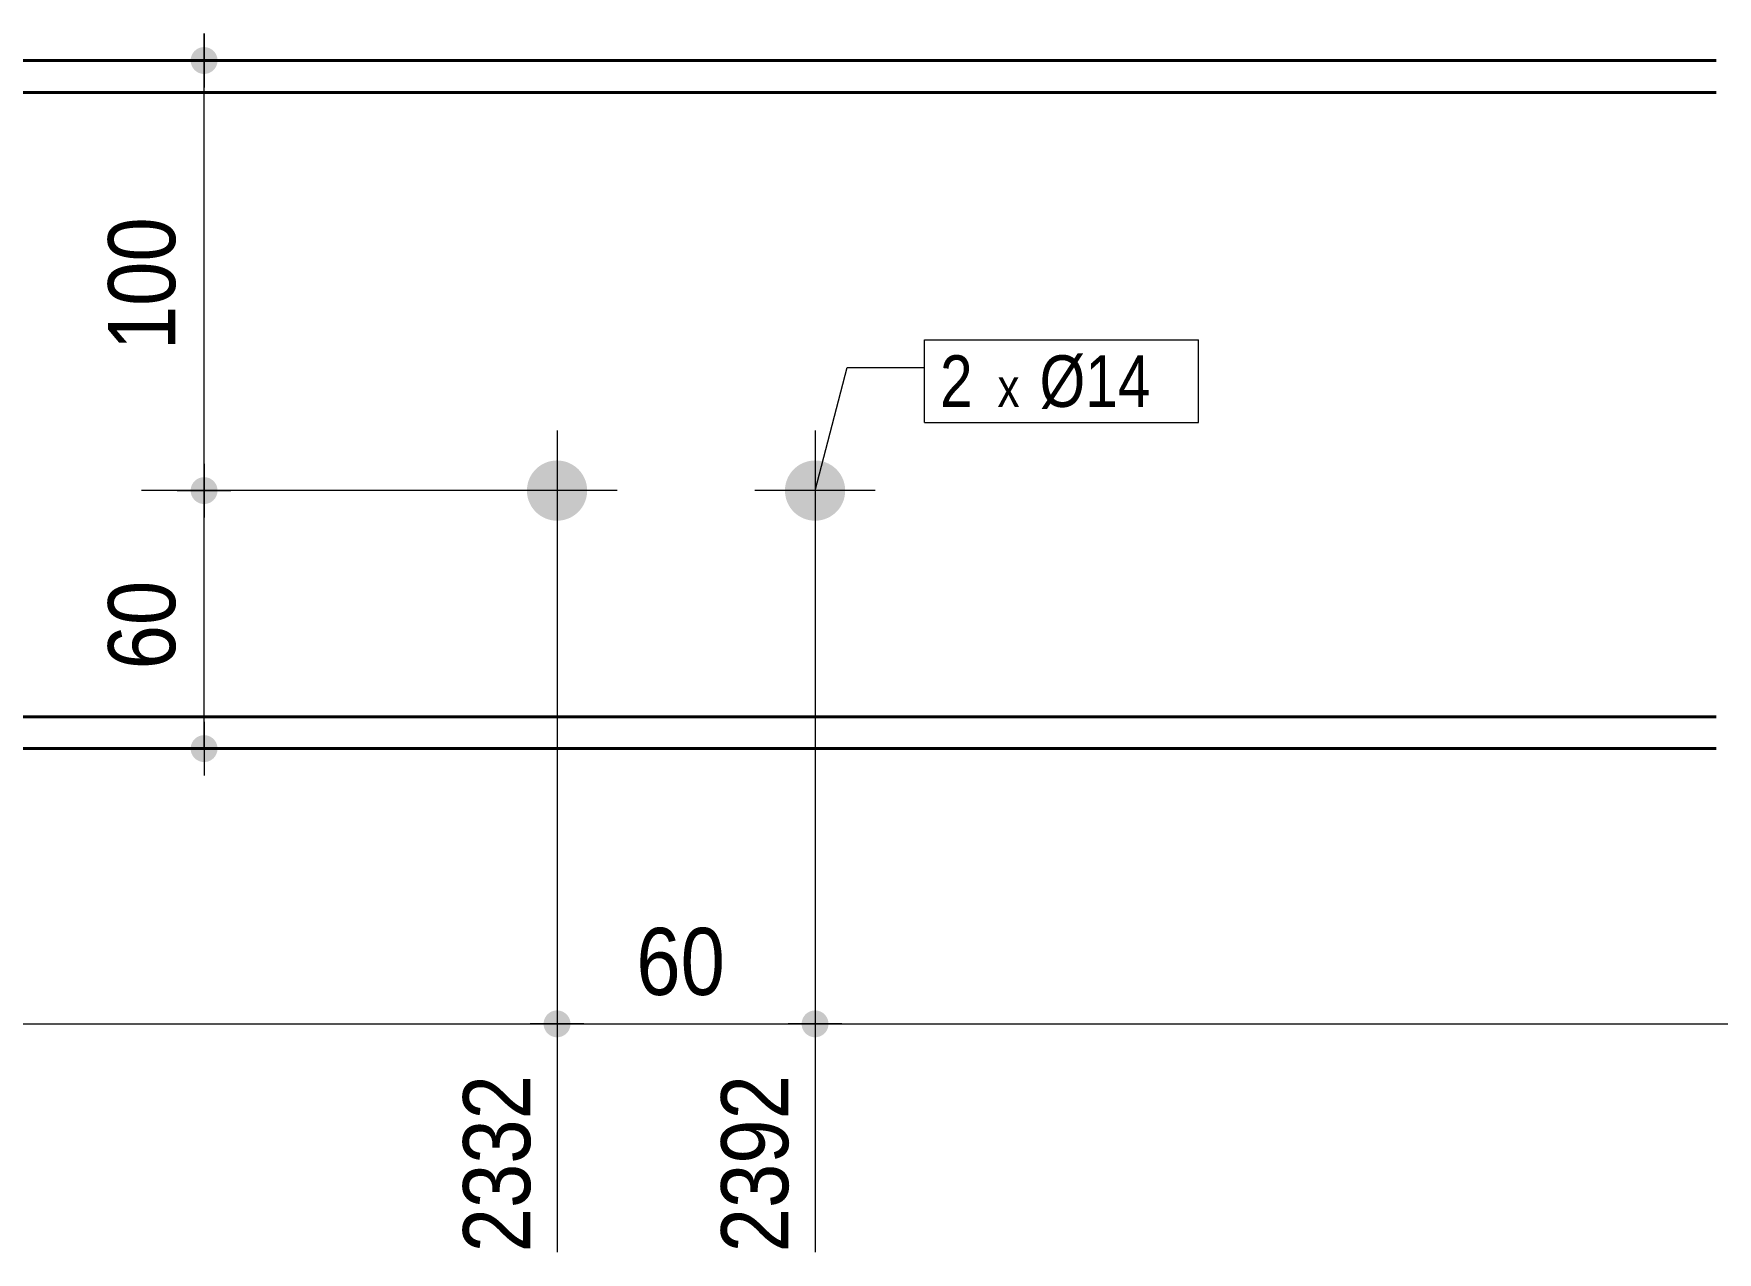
# Model space of a CAD drawing. Header units: millimetres. Extents: x 2 to 287, y 5 to 195.
# Drawn here: x 125.5 to 190.7, y 84.5 to 131.7 of the extents above; entities that cross this region are included whole.
import ezdxf

# ---------------------------------------------------------------- set-up
doc = ezdxf.new("R2010")
doc.units = ezdxf.units.MM
for name, color, linetype, lineweight in [('Boulon', 7, 'Continuous', 0), ('Cotation', 7, 'Continuous', 0), ('Désignation boulon', 3, 'Continuous', 0), ('Piece', 2, 'Continuous', 0)]:
    doc.layers.add(name, color=color, linetype=linetype, lineweight=lineweight)
doc.styles.add('ARIAL', font='ARIAL.TTF')
doc.styles.add('COMIC_SANS_MS', font='COMIC.TTF')

# ---------------------------------------------------------------- blocks, each defined once
blk = doc.blocks.new('*A1')
at = {"layer": 'Boulon'}
for points in [[(145.772, 115.188), (145.8, 115.187), (145.829, 115.185), (145.857, 115.182), (145.886, 115.179), (145.914, 115.175), (145.943, 115.171), (145.971, 115.166), (145.999, 115.16), (146.027, 115.153), (146.054, 115.146), (146.082, 115.138), (146.109, 115.129), (146.136, 115.12), (146.163, 115.11), (146.19, 115.099), (146.216, 115.088), (146.242, 115.076), (146.268, 115.063), (146.293, 115.05), (146.318, 115.036), (146.343, 115.022), (146.367, 115.007), (146.391, 114.991), (146.415, 114.975), (146.438, 114.958), (146.461, 114.941), (146.483, 114.923), (146.505, 114.905), (146.527, 114.886), (146.548, 114.866), (146.568, 114.846), (146.588, 114.826), (146.608, 114.805), (146.626, 114.783), (146.645, 114.761), (146.663, 114.739), (146.68, 114.716), (146.697, 114.693), (146.713, 114.67), (146.729, 114.646), (146.744, 114.621), (146.758, 114.596), (146.772, 114.571), (146.785, 114.546), (146.798, 114.52), (146.81, 114.494), (146.821, 114.468), (146.832, 114.441), (146.842, 114.414), (146.851, 114.387), (146.86, 114.36), (146.867, 114.333), (146.875, 114.305), (146.881, 114.277), (146.887, 114.249), (146.893, 114.221), (146.897, 114.193), (146.901, 114.164), (146.904, 114.136), (146.907, 114.107), (146.908, 114.079), (146.909, 114.05), (146.91, 114.021), (146.909, 113.993), (146.908, 113.964), (146.907, 113.936), (146.904, 113.907), (146.901, 113.879), (146.897, 113.85), (146.893, 113.822), (146.887, 113.794), (146.881, 113.766), (146.875, 113.738), (146.867, 113.71), (146.86, 113.683), (146.851, 113.655), (146.842, 113.628), (146.832, 113.601), (146.821, 113.575), (146.81, 113.549), (146.798, 113.523), (146.785, 113.497), (146.772, 113.471), (146.758, 113.446), (146.744, 113.422), (146.729, 113.397), (146.713, 113.373), (146.697, 113.35), (146.68, 113.326), (146.663, 113.304), (146.645, 113.281), (146.626, 113.259), (146.608, 113.238), (146.588, 113.217), (146.568, 113.196), (146.548, 113.176), (146.527, 113.157), (146.505, 113.138), (146.483, 113.12), (146.461, 113.102), (146.438, 113.084), (146.415, 113.068), (146.391, 113.051), (146.367, 113.036), (146.343, 113.021), (146.318, 113.006), (146.293, 112.992), (146.268, 112.979), (146.242, 112.967), (146.216, 112.955), (146.19, 112.944), (146.163, 112.933), (146.136, 112.923), (146.109, 112.914), (146.082, 112.905), (146.054, 112.897), (146.027, 112.89), (145.999, 112.883), (145.971, 112.877), (145.943, 112.872), (145.914, 112.867), (145.886, 112.863), (145.857, 112.86), (145.829, 112.858), (145.8, 112.856), (145.772, 112.855), (145.743, 112.855), (145.714, 112.855), (145.686, 112.856), (145.657, 112.858), (145.629, 112.86), (145.6, 112.863), (145.572, 112.867), (145.544, 112.872), (145.515, 112.877), (145.487, 112.883), (145.46, 112.89), (145.432, 112.897), (145.404, 112.905), (145.377, 112.914), (145.35, 112.923), (145.323, 112.933), (145.297, 112.944), (145.27, 112.955), (145.244, 112.967), (145.219, 112.979), (145.193, 112.992), (145.168, 113.006), (145.143, 113.021), (145.119, 113.036), (145.095, 113.051), (145.071, 113.068), (145.048, 113.084), (145.025, 113.102), (145.003, 113.12), (144.981, 113.138), (144.96, 113.157), (144.939, 113.176), (144.918, 113.196), (144.898, 113.217), (144.879, 113.238), (144.86, 113.259), (144.841, 113.281), (144.823, 113.304), (144.806, 113.326), (144.789, 113.35), (144.773, 113.373), (144.757, 113.397), (144.742, 113.422), (144.728, 113.446), (144.714, 113.471), (144.701, 113.497), (144.688, 113.523), (144.677, 113.549), (144.665, 113.575), (144.655, 113.601), (144.645, 113.628), (144.635, 113.655), (144.627, 113.683), (144.619, 113.71), (144.611, 113.738), (144.605, 113.766), (144.599, 113.794), (144.594, 113.822), (144.589, 113.85), (144.585, 113.879), (144.582, 113.907), (144.58, 113.936), (144.578, 113.964), (144.577, 113.993), (144.576, 114.021), (144.577, 114.05), (144.578, 114.079), (144.58, 114.107), (144.582, 114.136), (144.585, 114.164), (144.589, 114.193), (144.594, 114.221), (144.599, 114.249), (144.605, 114.277), (144.611, 114.305), (144.619, 114.333), (144.627, 114.36), (144.635, 114.387), (144.645, 114.414), (144.655, 114.441), (144.665, 114.468), (144.677, 114.494), (144.688, 114.52), (144.701, 114.546), (144.714, 114.571), (144.728, 114.596), (144.742, 114.621), (144.757, 114.646), (144.773, 114.67), (144.789, 114.693), (144.806, 114.716), (144.823, 114.739), (144.841, 114.761), (144.86, 114.783), (144.879, 114.805), (144.898, 114.826), (144.918, 114.846), (144.939, 114.866), (144.96, 114.886), (144.981, 114.905), (145.003, 114.923), (145.025, 114.941), (145.048, 114.958), (145.071, 114.975), (145.095, 114.991), (145.119, 115.007), (145.143, 115.022), (145.168, 115.036), (145.193, 115.05), (145.219, 115.063), (145.244, 115.076), (145.27, 115.088), (145.297, 115.099), (145.323, 115.11), (145.35, 115.12), (145.377, 115.129), (145.404, 115.138), (145.432, 115.146), (145.46, 115.153), (145.487, 115.16), (145.515, 115.166), (145.544, 115.171), (145.572, 115.175), (145.6, 115.179), (145.629, 115.182), (145.657, 115.185), (145.686, 115.187), (145.714, 115.188), (145.743, 115.188)], [(155.772, 115.188), (155.8, 115.187), (155.829, 115.185), (155.857, 115.182), (155.886, 115.179), (155.914, 115.175), (155.943, 115.171), (155.971, 115.166), (155.999, 115.16), (156.027, 115.153), (156.054, 115.146), (156.082, 115.138), (156.109, 115.129), (156.136, 115.12), (156.163, 115.11), (156.19, 115.099), (156.216, 115.088), (156.242, 115.076), (156.268, 115.063), (156.293, 115.05), (156.318, 115.036), (156.343, 115.022), (156.367, 115.007), (156.391, 114.991), (156.415, 114.975), (156.438, 114.958), (156.461, 114.941), (156.483, 114.923), (156.505, 114.905), (156.527, 114.886), (156.548, 114.866), (156.568, 114.846), (156.588, 114.826), (156.608, 114.805), (156.626, 114.783), (156.645, 114.761), (156.663, 114.739), (156.68, 114.716), (156.697, 114.693), (156.713, 114.67), (156.729, 114.646), (156.744, 114.621), (156.758, 114.596), (156.772, 114.571), (156.785, 114.546), (156.798, 114.52), (156.81, 114.494), (156.821, 114.468), (156.832, 114.441), (156.842, 114.414), (156.851, 114.387), (156.86, 114.36), (156.867, 114.333), (156.875, 114.305), (156.881, 114.277), (156.887, 114.249), (156.893, 114.221), (156.897, 114.193), (156.901, 114.164), (156.904, 114.136), (156.907, 114.107), (156.908, 114.079), (156.909, 114.05), (156.91, 114.021), (156.909, 113.993), (156.908, 113.964), (156.907, 113.936), (156.904, 113.907), (156.901, 113.879), (156.897, 113.85), (156.893, 113.822), (156.887, 113.794), (156.881, 113.766), (156.875, 113.738), (156.867, 113.71), (156.86, 113.683), (156.851, 113.655), (156.842, 113.628), (156.832, 113.601), (156.821, 113.575), (156.81, 113.549), (156.798, 113.523), (156.785, 113.497), (156.772, 113.471), (156.758, 113.446), (156.744, 113.422), (156.729, 113.397), (156.713, 113.373), (156.697, 113.35), (156.68, 113.326), (156.663, 113.304), (156.645, 113.281), (156.626, 113.259), (156.608, 113.238), (156.588, 113.217), (156.568, 113.196), (156.548, 113.176), (156.527, 113.157), (156.505, 113.138), (156.483, 113.12), (156.461, 113.102), (156.438, 113.084), (156.415, 113.068), (156.391, 113.051), (156.367, 113.036), (156.343, 113.021), (156.318, 113.006), (156.293, 112.992), (156.268, 112.979), (156.242, 112.967), (156.216, 112.955), (156.19, 112.944), (156.163, 112.933), (156.136, 112.923), (156.109, 112.914), (156.082, 112.905), (156.054, 112.897), (156.027, 112.89), (155.999, 112.883), (155.971, 112.877), (155.943, 112.872), (155.914, 112.867), (155.886, 112.863), (155.857, 112.86), (155.829, 112.858), (155.8, 112.856), (155.772, 112.855), (155.743, 112.855), (155.714, 112.855), (155.686, 112.856), (155.657, 112.858), (155.629, 112.86), (155.6, 112.863), (155.572, 112.867), (155.544, 112.872), (155.515, 112.877), (155.487, 112.883), (155.46, 112.89), (155.432, 112.897), (155.404, 112.905), (155.377, 112.914), (155.35, 112.923), (155.323, 112.933), (155.297, 112.944), (155.27, 112.955), (155.244, 112.967), (155.219, 112.979), (155.193, 112.992), (155.168, 113.006), (155.143, 113.021), (155.119, 113.036), (155.095, 113.051), (155.071, 113.068), (155.048, 113.084), (155.025, 113.102), (155.003, 113.12), (154.981, 113.138), (154.96, 113.157), (154.939, 113.176), (154.918, 113.196), (154.898, 113.217), (154.879, 113.238), (154.86, 113.259), (154.841, 113.281), (154.823, 113.304), (154.806, 113.326), (154.789, 113.35), (154.773, 113.373), (154.757, 113.397), (154.742, 113.422), (154.728, 113.446), (154.714, 113.471), (154.701, 113.497), (154.688, 113.523), (154.677, 113.549), (154.665, 113.575), (154.655, 113.601), (154.645, 113.628), (154.635, 113.655), (154.627, 113.683), (154.619, 113.71), (154.611, 113.738), (154.605, 113.766), (154.599, 113.794), (154.594, 113.822), (154.589, 113.85), (154.585, 113.879), (154.582, 113.907), (154.58, 113.936), (154.578, 113.964), (154.577, 113.993), (154.576, 114.021), (154.577, 114.05), (154.578, 114.079), (154.58, 114.107), (154.582, 114.136), (154.585, 114.164), (154.589, 114.193), (154.594, 114.221), (154.599, 114.249), (154.605, 114.277), (154.611, 114.305), (154.619, 114.333), (154.627, 114.36), (154.635, 114.387), (154.645, 114.414), (154.655, 114.441), (154.665, 114.468), (154.677, 114.494), (154.688, 114.52), (154.701, 114.546), (154.714, 114.571), (154.728, 114.596), (154.742, 114.621), (154.757, 114.646), (154.773, 114.67), (154.789, 114.693), (154.806, 114.716), (154.823, 114.739), (154.841, 114.761), (154.86, 114.783), (154.879, 114.805), (154.898, 114.826), (154.918, 114.846), (154.939, 114.866), (154.96, 114.886), (154.981, 114.905), (155.003, 114.923), (155.025, 114.941), (155.048, 114.958), (155.071, 114.975), (155.095, 114.991), (155.119, 115.007), (155.143, 115.022), (155.168, 115.036), (155.193, 115.05), (155.219, 115.063), (155.244, 115.076), (155.27, 115.088), (155.297, 115.099), (155.323, 115.11), (155.35, 115.12), (155.377, 115.129), (155.404, 115.138), (155.432, 115.146), (155.46, 115.153), (155.487, 115.16), (155.515, 115.166), (155.544, 115.171), (155.572, 115.175), (155.6, 115.179), (155.629, 115.182), (155.657, 115.185), (155.686, 115.187), (155.714, 115.188), (155.743, 115.188)]]:
    blk.add_hatch(color=256, dxfattribs=at).paths.add_polyline_path(points, flags=17)
at = {"layer": 'Boulon', "linetype": 'Continuous', "lineweight": 0}
for p, q in [((145.743, 116.355), (145.743, 111.688)), ((155.743, 116.355), (155.743, 111.688)), ((148.076, 114.021), (143.41, 114.021)), ((158.076, 114.021), (153.41, 114.021))]:
    blk.add_line(p, q, dxfattribs=at)
blk = doc.blocks.new('*A4')
at = {"layer": 'Piece', "color": 2, "linetype": 'Continuous', "lineweight": 40}
for p, q in [((190.659745, 130.688659), (110.826412, 130.688659)), ((190.659745, 129.455325), (110.826412, 129.455325)), ((110.826412, 105.255325), (190.659745, 105.255325)), ((190.659745, 104.021992), (110.826412, 104.021992))]:
    blk.add_line(p, q, dxfattribs=at)
blk = doc.blocks.new('*A10')
at = {"layer": 'Cotation'}
for points in [[(132.039, 113.502), (132.014, 113.504), (131.989, 113.507), (131.963, 113.511), (131.938, 113.517), (131.914, 113.524), (131.89, 113.532), (131.866, 113.541), (131.843, 113.551), (131.82, 113.563), (131.797, 113.575), (131.776, 113.589), (131.755, 113.604), (131.735, 113.619), (131.716, 113.636), (131.697, 113.654), (131.68, 113.672), (131.663, 113.691), (131.647, 113.712), (131.632, 113.732), (131.619, 113.754), (131.606, 113.776), (131.595, 113.799), (131.584, 113.822), (131.575, 113.846), (131.567, 113.87), (131.56, 113.895), (131.555, 113.92), (131.55, 113.945), (131.547, 113.97), (131.545, 113.996), (131.545, 114.021), (131.545, 114.047), (131.547, 114.072), (131.55, 114.098), (131.555, 114.123), (131.56, 114.148), (131.567, 114.172), (131.575, 114.197), (131.584, 114.22), (131.595, 114.244), (131.606, 114.266), (131.619, 114.289), (131.632, 114.31), (131.647, 114.331), (131.663, 114.351), (131.68, 114.371), (131.697, 114.389), (131.716, 114.407), (131.735, 114.423), (131.755, 114.439), (131.776, 114.454), (131.797, 114.467), (131.82, 114.48), (131.843, 114.491), (131.866, 114.502), (131.89, 114.511), (131.914, 114.519), (131.938, 114.526), (131.963, 114.531), (131.989, 114.536), (132.014, 114.539), (132.039, 114.541), (132.065, 114.541), (132.09, 114.541), (132.116, 114.539), (132.141, 114.536), (132.166, 114.531), (132.191, 114.526), (132.216, 114.519), (132.24, 114.511), (132.264, 114.502), (132.287, 114.491), (132.31, 114.48), (132.332, 114.467), (132.354, 114.454), (132.375, 114.439), (132.395, 114.423), (132.414, 114.407), (132.433, 114.389), (132.45, 114.371), (132.467, 114.351), (132.483, 114.331), (132.497, 114.31), (132.511, 114.289), (132.523, 114.266), (132.535, 114.244), (132.545, 114.22), (132.554, 114.197), (132.562, 114.172), (132.569, 114.148), (132.575, 114.123), (132.579, 114.098), (132.582, 114.072), (132.584, 114.047), (132.585, 114.021), (132.584, 113.996), (132.582, 113.97), (132.579, 113.945), (132.575, 113.92), (132.569, 113.895), (132.562, 113.87), (132.554, 113.846), (132.545, 113.822), (132.535, 113.799), (132.523, 113.776), (132.511, 113.754), (132.497, 113.732), (132.483, 113.712), (132.467, 113.691), (132.45, 113.672), (132.433, 113.654), (132.414, 113.636), (132.395, 113.619), (132.375, 113.604), (132.354, 113.589), (132.332, 113.575), (132.31, 113.563), (132.287, 113.551), (132.264, 113.541), (132.24, 113.532), (132.216, 113.524), (132.191, 113.517), (132.166, 113.511), (132.141, 113.507), (132.116, 113.504), (132.09, 113.502), (132.065, 113.501)], [(132.039, 103.503), (132.014, 103.504), (131.989, 103.508), (131.963, 103.512), (131.938, 103.518), (131.914, 103.524), (131.89, 103.532), (131.866, 103.542), (131.843, 103.552), (131.82, 103.563), (131.797, 103.576), (131.776, 103.59), (131.755, 103.604), (131.735, 103.62), (131.716, 103.637), (131.697, 103.654), (131.68, 103.673), (131.663, 103.692), (131.647, 103.712), (131.632, 103.733), (131.619, 103.755), (131.606, 103.777), (131.595, 103.8), (131.584, 103.823), (131.575, 103.847), (131.567, 103.871), (131.56, 103.896), (131.555, 103.921), (131.55, 103.946), (131.547, 103.971), (131.545, 103.996), (131.545, 104.022), (131.545, 104.048), (131.547, 104.073), (131.55, 104.098), (131.555, 104.123), (131.56, 104.148), (131.567, 104.173), (131.575, 104.197), (131.584, 104.221), (131.595, 104.244), (131.606, 104.267), (131.619, 104.289), (131.632, 104.311), (131.647, 104.332), (131.663, 104.352), (131.68, 104.371), (131.697, 104.39), (131.716, 104.407), (131.735, 104.424), (131.755, 104.44), (131.776, 104.454), (131.797, 104.468), (131.82, 104.481), (131.843, 104.492), (131.866, 104.502), (131.89, 104.512), (131.914, 104.52), (131.938, 104.526), (131.963, 104.532), (131.989, 104.536), (132.014, 104.539), (132.039, 104.541), (132.065, 104.542), (132.09, 104.541), (132.116, 104.539), (132.141, 104.536), (132.166, 104.532), (132.191, 104.526), (132.216, 104.52), (132.24, 104.512), (132.264, 104.502), (132.287, 104.492), (132.31, 104.481), (132.332, 104.468), (132.354, 104.454), (132.375, 104.44), (132.395, 104.424), (132.414, 104.407), (132.433, 104.39), (132.45, 104.371), (132.467, 104.352), (132.483, 104.332), (132.497, 104.311), (132.511, 104.289), (132.523, 104.267), (132.535, 104.244), (132.545, 104.221), (132.554, 104.197), (132.562, 104.173), (132.569, 104.148), (132.575, 104.123), (132.579, 104.098), (132.582, 104.073), (132.584, 104.048), (132.585, 104.022), (132.584, 103.996), (132.582, 103.971), (132.579, 103.946), (132.575, 103.921), (132.569, 103.896), (132.562, 103.871), (132.554, 103.847), (132.545, 103.823), (132.535, 103.8), (132.523, 103.777), (132.511, 103.755), (132.497, 103.733), (132.483, 103.712), (132.467, 103.692), (132.45, 103.673), (132.433, 103.654), (132.414, 103.637), (132.395, 103.62), (132.375, 103.604), (132.354, 103.59), (132.332, 103.576), (132.31, 103.563), (132.287, 103.552), (132.264, 103.542), (132.24, 103.532), (132.216, 103.524), (132.191, 103.518), (132.166, 103.512), (132.141, 103.508), (132.116, 103.504), (132.09, 103.503), (132.065, 103.502)]]:
    blk.add_hatch(color=256, dxfattribs=at).paths.add_polyline_path(points, flags=17)
at = {"layer": 'Cotation', "linetype": 'Continuous', "lineweight": 0}
for p, q in [((132.065, 115.061), (132.065, 112.981)), ((132.065, 114.021), (132.065, 115.061)), ((144.743, 114.021), (129.645, 114.021)), ((131.025, 114.021), (133.105, 114.021)), ((132.065, 104.022), (132.065, 114.021)), ((132.065, 105.062), (132.065, 102.982)), ((144.743, 104.022), (129.645, 104.022)), ((131.025, 104.022), (133.105, 104.022)), ((132.065, 104.022), (132.065, 102.982))]:
    blk.add_line(p, q, dxfattribs=at)
at = {"layer": 'Cotation'}
for p in [(132.065, 114.021), (132.065, 104.022)]:
    blk.add_point(p, dxfattribs=at)
at = {"layer": 'Cotation', "style": 'ARIAL', "width": 0.85}
blk.add_text('60', height=2.6, rotation=90.00021, dxfattribs=at).set_placement((130.945, 107.093))
blk = doc.blocks.new('*A11')
at = {"layer": 'Cotation'}
for points in [[(132.039, 130.169), (132.014, 130.171), (131.989, 130.174), (131.963, 130.179), (131.938, 130.184), (131.914, 130.191), (131.89, 130.199), (131.866, 130.208), (131.843, 130.219), (131.82, 130.23), (131.797, 130.243), (131.776, 130.256), (131.755, 130.271), (131.735, 130.287), (131.716, 130.303), (131.697, 130.321), (131.68, 130.339), (131.663, 130.359), (131.647, 130.379), (131.632, 130.4), (131.619, 130.421), (131.606, 130.444), (131.595, 130.466), (131.584, 130.49), (131.575, 130.513), (131.567, 130.538), (131.56, 130.562), (131.555, 130.587), (131.55, 130.612), (131.547, 130.638), (131.545, 130.663), (131.545, 130.689), (131.545, 130.714), (131.547, 130.74), (131.55, 130.765), (131.555, 130.79), (131.56, 130.815), (131.567, 130.84), (131.575, 130.864), (131.584, 130.888), (131.595, 130.911), (131.606, 130.934), (131.619, 130.956), (131.632, 130.978), (131.647, 130.998), (131.663, 131.019), (131.68, 131.038), (131.697, 131.056), (131.716, 131.074), (131.735, 131.091), (131.755, 131.106), (131.776, 131.121), (131.797, 131.135), (131.82, 131.147), (131.843, 131.159), (131.866, 131.169), (131.89, 131.178), (131.914, 131.186), (131.938, 131.193), (131.963, 131.199), (131.989, 131.203), (132.014, 131.206), (132.039, 131.208), (132.065, 131.209), (132.09, 131.208), (132.116, 131.206), (132.141, 131.203), (132.166, 131.199), (132.191, 131.193), (132.216, 131.186), (132.24, 131.178), (132.264, 131.169), (132.287, 131.159), (132.31, 131.147), (132.332, 131.135), (132.354, 131.121), (132.375, 131.106), (132.395, 131.091), (132.414, 131.074), (132.433, 131.056), (132.45, 131.038), (132.467, 131.019), (132.483, 130.998), (132.497, 130.978), (132.511, 130.956), (132.523, 130.934), (132.535, 130.911), (132.545, 130.888), (132.554, 130.864), (132.562, 130.84), (132.569, 130.815), (132.575, 130.79), (132.579, 130.765), (132.582, 130.74), (132.584, 130.714), (132.585, 130.689), (132.584, 130.663), (132.582, 130.638), (132.579, 130.612), (132.575, 130.587), (132.569, 130.562), (132.562, 130.538), (132.554, 130.513), (132.545, 130.49), (132.535, 130.466), (132.523, 130.444), (132.511, 130.421), (132.497, 130.4), (132.483, 130.379), (132.467, 130.359), (132.45, 130.339), (132.433, 130.321), (132.414, 130.303), (132.395, 130.287), (132.375, 130.271), (132.354, 130.256), (132.332, 130.243), (132.31, 130.23), (132.287, 130.219), (132.264, 130.208), (132.24, 130.199), (132.216, 130.191), (132.191, 130.184), (132.166, 130.179), (132.141, 130.174), (132.116, 130.171), (132.09, 130.169), (132.065, 130.169)], [(132.039, 113.502), (132.014, 113.504), (131.989, 113.507), (131.963, 113.511), (131.938, 113.517), (131.914, 113.524), (131.89, 113.532), (131.866, 113.541), (131.843, 113.551), (131.82, 113.563), (131.797, 113.575), (131.776, 113.589), (131.755, 113.604), (131.735, 113.619), (131.716, 113.636), (131.697, 113.654), (131.68, 113.672), (131.663, 113.691), (131.647, 113.712), (131.632, 113.732), (131.619, 113.754), (131.606, 113.776), (131.595, 113.799), (131.584, 113.822), (131.575, 113.846), (131.567, 113.87), (131.56, 113.895), (131.555, 113.92), (131.55, 113.945), (131.547, 113.97), (131.545, 113.996), (131.545, 114.021), (131.545, 114.047), (131.547, 114.072), (131.55, 114.098), (131.555, 114.123), (131.56, 114.148), (131.567, 114.172), (131.575, 114.197), (131.584, 114.22), (131.595, 114.244), (131.606, 114.266), (131.619, 114.289), (131.632, 114.31), (131.647, 114.331), (131.663, 114.351), (131.68, 114.371), (131.697, 114.389), (131.716, 114.407), (131.735, 114.423), (131.755, 114.439), (131.776, 114.454), (131.797, 114.467), (131.82, 114.48), (131.843, 114.491), (131.866, 114.502), (131.89, 114.511), (131.914, 114.519), (131.938, 114.526), (131.963, 114.531), (131.989, 114.536), (132.014, 114.539), (132.039, 114.541), (132.065, 114.541), (132.09, 114.541), (132.116, 114.539), (132.141, 114.536), (132.166, 114.531), (132.191, 114.526), (132.216, 114.519), (132.24, 114.511), (132.264, 114.502), (132.287, 114.491), (132.31, 114.48), (132.332, 114.467), (132.354, 114.454), (132.375, 114.439), (132.395, 114.423), (132.414, 114.407), (132.433, 114.389), (132.45, 114.371), (132.467, 114.351), (132.483, 114.331), (132.497, 114.31), (132.511, 114.289), (132.523, 114.266), (132.535, 114.244), (132.545, 114.22), (132.554, 114.197), (132.562, 114.172), (132.569, 114.148), (132.575, 114.123), (132.579, 114.098), (132.582, 114.072), (132.584, 114.047), (132.585, 114.021), (132.584, 113.996), (132.582, 113.97), (132.579, 113.945), (132.575, 113.92), (132.569, 113.895), (132.562, 113.87), (132.554, 113.846), (132.545, 113.822), (132.535, 113.799), (132.523, 113.776), (132.511, 113.754), (132.497, 113.732), (132.483, 113.712), (132.467, 113.691), (132.45, 113.672), (132.433, 113.654), (132.414, 113.636), (132.395, 113.619), (132.375, 113.604), (132.354, 113.589), (132.332, 113.575), (132.31, 113.563), (132.287, 113.551), (132.264, 113.541), (132.24, 113.532), (132.216, 113.524), (132.191, 113.517), (132.166, 113.511), (132.141, 113.507), (132.116, 113.504), (132.09, 113.502), (132.065, 113.501)]]:
    blk.add_hatch(color=256, dxfattribs=at).paths.add_polyline_path(points, flags=17)
at = {"layer": 'Cotation', "linetype": 'Continuous', "lineweight": 0}
for p, q in [((132.065, 131.729), (132.065, 129.649)), ((132.065, 130.689), (132.065, 131.729)), ((144.743, 130.689), (129.645, 130.689)), ((131.025, 130.689), (133.105, 130.689)), ((132.065, 114.021), (132.065, 130.689)), ((132.065, 115.061), (132.065, 112.981)), ((144.743, 114.021), (129.645, 114.021)), ((131.025, 114.021), (133.105, 114.021)), ((132.065, 114.021), (132.065, 112.981))]:
    blk.add_line(p, q, dxfattribs=at)
at = {"layer": 'Cotation'}
for p in [(132.065, 130.689), (132.065, 114.021)]:
    blk.add_point(p, dxfattribs=at)
at = {"layer": 'Cotation', "style": 'ARIAL', "width": 0.85}
blk.add_text('100', height=2.6, rotation=90.00021, dxfattribs=at).set_placement((130.945, 119.462))
blk = doc.blocks.new('*A23')
at = {"layer": 'Cotation'}
for points in [[(58.533, 92.836), (58.507, 92.838), (58.482, 92.841), (58.457, 92.845), (58.432, 92.851), (58.407, 92.858), (58.383, 92.866), (58.359, 92.875), (58.336, 92.885), (58.313, 92.897), (58.291, 92.909), (58.269, 92.923), (58.249, 92.938), (58.228, 92.953), (58.209, 92.97), (58.191, 92.988), (58.173, 93.006), (58.156, 93.025), (58.141, 93.046), (58.126, 93.066), (58.112, 93.088), (58.1, 93.11), (58.088, 93.133), (58.078, 93.156), (58.069, 93.18), (58.061, 93.204), (58.054, 93.229), (58.048, 93.254), (58.044, 93.279), (58.041, 93.304), (58.039, 93.33), (58.038, 93.355), (58.039, 93.381), (58.041, 93.406), (58.044, 93.432), (58.048, 93.457), (58.054, 93.482), (58.061, 93.506), (58.069, 93.531), (58.078, 93.554), (58.088, 93.578), (58.1, 93.6), (58.112, 93.623), (58.126, 93.644), (58.141, 93.665), (58.156, 93.685), (58.173, 93.705), (58.191, 93.723), (58.209, 93.741), (58.228, 93.757), (58.249, 93.773), (58.269, 93.788), (58.291, 93.801), (58.313, 93.814), (58.336, 93.825), (58.359, 93.836), (58.383, 93.845), (58.407, 93.853), (58.432, 93.86), (58.457, 93.865), (58.482, 93.87), (58.507, 93.873), (58.533, 93.875), (58.558, 93.875), (58.584, 93.875), (58.609, 93.873), (58.635, 93.87), (58.66, 93.865), (58.685, 93.86), (58.709, 93.853), (58.734, 93.845), (58.757, 93.836), (58.781, 93.825), (58.803, 93.814), (58.826, 93.801), (58.847, 93.788), (58.868, 93.773), (58.888, 93.757), (58.908, 93.741), (58.926, 93.723), (58.944, 93.705), (58.96, 93.685), (58.976, 93.665), (58.991, 93.644), (59.004, 93.623), (59.017, 93.6), (59.028, 93.578), (59.039, 93.554), (59.048, 93.531), (59.056, 93.506), (59.063, 93.482), (59.068, 93.457), (59.073, 93.432), (59.076, 93.406), (59.078, 93.381), (59.078, 93.355), (59.078, 93.33), (59.076, 93.304), (59.073, 93.279), (59.068, 93.254), (59.063, 93.229), (59.056, 93.204), (59.048, 93.18), (59.039, 93.156), (59.028, 93.133), (59.017, 93.11), (59.004, 93.088), (58.991, 93.066), (58.976, 93.046), (58.96, 93.025), (58.944, 93.006), (58.926, 92.988), (58.908, 92.97), (58.888, 92.953), (58.868, 92.938), (58.847, 92.923), (58.826, 92.909), (58.803, 92.897), (58.781, 92.885), (58.757, 92.875), (58.734, 92.866), (58.709, 92.858), (58.685, 92.851), (58.66, 92.845), (58.635, 92.841), (58.609, 92.838), (58.584, 92.836), (58.558, 92.835)], [(145.718, 92.836), (145.692, 92.838), (145.667, 92.841), (145.642, 92.845), (145.617, 92.851), (145.592, 92.858), (145.568, 92.866), (145.544, 92.875), (145.521, 92.885), (145.498, 92.897), (145.476, 92.909), (145.454, 92.923), (145.433, 92.938), (145.413, 92.953), (145.394, 92.97), (145.375, 92.988), (145.358, 93.006), (145.341, 93.025), (145.325, 93.046), (145.311, 93.066), (145.297, 93.088), (145.284, 93.11), (145.273, 93.133), (145.263, 93.156), (145.253, 93.18), (145.245, 93.204), (145.239, 93.229), (145.233, 93.254), (145.229, 93.279), (145.226, 93.304), (145.224, 93.33), (145.223, 93.355), (145.224, 93.381), (145.226, 93.406), (145.229, 93.432), (145.233, 93.457), (145.239, 93.482), (145.245, 93.506), (145.253, 93.531), (145.263, 93.554), (145.273, 93.578), (145.284, 93.6), (145.297, 93.623), (145.311, 93.644), (145.325, 93.665), (145.341, 93.685), (145.358, 93.705), (145.375, 93.723), (145.394, 93.741), (145.413, 93.757), (145.433, 93.773), (145.454, 93.788), (145.476, 93.801), (145.498, 93.814), (145.521, 93.825), (145.544, 93.836), (145.568, 93.845), (145.592, 93.853), (145.617, 93.86), (145.642, 93.865), (145.667, 93.87), (145.692, 93.873), (145.718, 93.875), (145.743, 93.875), (145.769, 93.875), (145.794, 93.873), (145.819, 93.87), (145.845, 93.865), (145.869, 93.86), (145.894, 93.853), (145.918, 93.845), (145.942, 93.836), (145.965, 93.825), (145.988, 93.814), (146.01, 93.801), (146.032, 93.788), (146.053, 93.773), (146.073, 93.757), (146.092, 93.741), (146.111, 93.723), (146.128, 93.705), (146.145, 93.685), (146.161, 93.665), (146.175, 93.644), (146.189, 93.623), (146.202, 93.6), (146.213, 93.578), (146.223, 93.554), (146.233, 93.531), (146.241, 93.506), (146.247, 93.482), (146.253, 93.457), (146.257, 93.432), (146.261, 93.406), (146.262, 93.381), (146.263, 93.355), (146.262, 93.33), (146.261, 93.304), (146.257, 93.279), (146.253, 93.254), (146.247, 93.229), (146.241, 93.204), (146.233, 93.18), (146.223, 93.156), (146.213, 93.133), (146.202, 93.11), (146.189, 93.088), (146.175, 93.066), (146.161, 93.046), (146.145, 93.025), (146.128, 93.006), (146.111, 92.988), (146.092, 92.97), (146.073, 92.953), (146.053, 92.938), (146.032, 92.923), (146.01, 92.909), (145.988, 92.897), (145.965, 92.885), (145.942, 92.875), (145.918, 92.866), (145.894, 92.858), (145.869, 92.851), (145.845, 92.845), (145.819, 92.841), (145.794, 92.838), (145.769, 92.836), (145.743, 92.835)]]:
    blk.add_hatch(color=256, dxfattribs=at).paths.add_polyline_path(points, flags=17)
at = {"layer": 'Cotation', "linetype": 'Continuous', "lineweight": 0}
for p, q in [((145.743, 113.021), (145.743, 84.502)), ((58.558, 108.522), (58.558, 97.595)), ((145.743, 94.395), (145.743, 92.315)), ((59.598, 93.355), (57.518, 93.355)), ((58.558, 93.355), (57.518, 93.355)), ((58.558, 93.955), (58.558, 88.358)), ((58.558, 93.955), (58.558, 92.315)), ((58.558, 93.355), (145.743, 93.355)), ((146.783, 93.355), (144.703, 93.355)), ((145.743, 93.355), (146.783, 93.355))]:
    blk.add_line(p, q, dxfattribs=at)
at = {"layer": 'Cotation'}
for p in [(58.558, 93.355), (145.743, 93.355)]:
    blk.add_point(p, dxfattribs=at)
at = {"layer": 'Cotation', "style": 'ARIAL', "width": 0.85}
blk.add_text('2305', height=2.6, dxfattribs=at).set_placement((98.294, 94.475))
blk.add_text('2332', height=2.6, rotation=90.00021, dxfattribs=at).set_placement((144.703, 84.502))
blk = doc.blocks.new('*A24')
at = {"layer": 'Cotation'}
for points in [[(145.718, 92.836), (145.692, 92.838), (145.667, 92.841), (145.642, 92.845), (145.617, 92.851), (145.592, 92.858), (145.568, 92.866), (145.544, 92.875), (145.521, 92.885), (145.498, 92.897), (145.476, 92.909), (145.454, 92.923), (145.433, 92.938), (145.413, 92.953), (145.394, 92.97), (145.375, 92.988), (145.358, 93.006), (145.341, 93.025), (145.325, 93.046), (145.311, 93.066), (145.297, 93.088), (145.284, 93.11), (145.273, 93.133), (145.263, 93.156), (145.253, 93.18), (145.245, 93.204), (145.239, 93.229), (145.233, 93.254), (145.229, 93.279), (145.226, 93.304), (145.224, 93.33), (145.223, 93.355), (145.224, 93.381), (145.226, 93.406), (145.229, 93.432), (145.233, 93.457), (145.239, 93.482), (145.245, 93.506), (145.253, 93.531), (145.263, 93.554), (145.273, 93.578), (145.284, 93.6), (145.297, 93.623), (145.311, 93.644), (145.325, 93.665), (145.341, 93.685), (145.358, 93.705), (145.375, 93.723), (145.394, 93.741), (145.413, 93.757), (145.433, 93.773), (145.454, 93.788), (145.476, 93.801), (145.498, 93.814), (145.521, 93.825), (145.544, 93.836), (145.568, 93.845), (145.592, 93.853), (145.617, 93.86), (145.642, 93.865), (145.667, 93.87), (145.692, 93.873), (145.718, 93.875), (145.743, 93.875), (145.769, 93.875), (145.794, 93.873), (145.819, 93.87), (145.845, 93.865), (145.869, 93.86), (145.894, 93.853), (145.918, 93.845), (145.942, 93.836), (145.965, 93.825), (145.988, 93.814), (146.01, 93.801), (146.032, 93.788), (146.053, 93.773), (146.073, 93.757), (146.092, 93.741), (146.111, 93.723), (146.128, 93.705), (146.145, 93.685), (146.161, 93.665), (146.175, 93.644), (146.189, 93.623), (146.202, 93.6), (146.213, 93.578), (146.223, 93.554), (146.233, 93.531), (146.241, 93.506), (146.247, 93.482), (146.253, 93.457), (146.257, 93.432), (146.261, 93.406), (146.262, 93.381), (146.263, 93.355), (146.262, 93.33), (146.261, 93.304), (146.257, 93.279), (146.253, 93.254), (146.247, 93.229), (146.241, 93.204), (146.233, 93.18), (146.223, 93.156), (146.213, 93.133), (146.202, 93.11), (146.189, 93.088), (146.175, 93.066), (146.161, 93.046), (146.145, 93.025), (146.128, 93.006), (146.111, 92.988), (146.092, 92.97), (146.073, 92.953), (146.053, 92.938), (146.032, 92.923), (146.01, 92.909), (145.988, 92.897), (145.965, 92.885), (145.942, 92.875), (145.918, 92.866), (145.894, 92.858), (145.869, 92.851), (145.845, 92.845), (145.819, 92.841), (145.794, 92.838), (145.769, 92.836), (145.743, 92.835)], [(155.718, 92.836), (155.692, 92.838), (155.667, 92.841), (155.642, 92.845), (155.617, 92.851), (155.592, 92.858), (155.568, 92.866), (155.544, 92.875), (155.521, 92.885), (155.498, 92.897), (155.476, 92.909), (155.454, 92.923), (155.433, 92.938), (155.413, 92.953), (155.394, 92.97), (155.375, 92.988), (155.358, 93.006), (155.341, 93.025), (155.325, 93.046), (155.311, 93.066), (155.297, 93.088), (155.284, 93.11), (155.273, 93.133), (155.263, 93.156), (155.253, 93.18), (155.245, 93.204), (155.239, 93.229), (155.233, 93.254), (155.229, 93.279), (155.226, 93.304), (155.224, 93.33), (155.223, 93.355), (155.224, 93.381), (155.226, 93.406), (155.229, 93.432), (155.233, 93.457), (155.239, 93.482), (155.245, 93.506), (155.253, 93.531), (155.263, 93.554), (155.273, 93.578), (155.284, 93.6), (155.297, 93.623), (155.311, 93.644), (155.325, 93.665), (155.341, 93.685), (155.358, 93.705), (155.375, 93.723), (155.394, 93.741), (155.413, 93.757), (155.433, 93.773), (155.454, 93.788), (155.476, 93.801), (155.498, 93.814), (155.521, 93.825), (155.544, 93.836), (155.568, 93.845), (155.592, 93.853), (155.617, 93.86), (155.642, 93.865), (155.667, 93.87), (155.692, 93.873), (155.718, 93.875), (155.743, 93.875), (155.769, 93.875), (155.794, 93.873), (155.819, 93.87), (155.845, 93.865), (155.869, 93.86), (155.894, 93.853), (155.918, 93.845), (155.942, 93.836), (155.965, 93.825), (155.988, 93.814), (156.01, 93.801), (156.032, 93.788), (156.053, 93.773), (156.073, 93.757), (156.092, 93.741), (156.111, 93.723), (156.128, 93.705), (156.145, 93.685), (156.161, 93.665), (156.175, 93.644), (156.189, 93.623), (156.202, 93.6), (156.213, 93.578), (156.223, 93.554), (156.233, 93.531), (156.241, 93.506), (156.247, 93.482), (156.253, 93.457), (156.257, 93.432), (156.261, 93.406), (156.262, 93.381), (156.263, 93.355), (156.262, 93.33), (156.261, 93.304), (156.257, 93.279), (156.253, 93.254), (156.247, 93.229), (156.241, 93.204), (156.233, 93.18), (156.223, 93.156), (156.213, 93.133), (156.202, 93.11), (156.189, 93.088), (156.175, 93.066), (156.161, 93.046), (156.145, 93.025), (156.128, 93.006), (156.111, 92.988), (156.092, 92.97), (156.073, 92.953), (156.053, 92.938), (156.032, 92.923), (156.01, 92.909), (155.988, 92.897), (155.965, 92.885), (155.942, 92.875), (155.918, 92.866), (155.894, 92.858), (155.869, 92.851), (155.845, 92.845), (155.819, 92.841), (155.794, 92.838), (155.769, 92.836), (155.743, 92.835)]]:
    blk.add_hatch(color=256, dxfattribs=at).paths.add_polyline_path(points, flags=17)
at = {"layer": 'Cotation', "linetype": 'Continuous', "lineweight": 0}
for p, q in [((145.743, 113.021), (145.743, 84.502)), ((155.743, 113.021), (155.743, 84.502)), ((145.743, 94.395), (145.743, 92.315)), ((155.743, 94.395), (155.743, 92.315)), ((146.783, 93.355), (144.703, 93.355)), ((145.743, 93.355), (144.703, 93.355)), ((145.743, 93.355), (155.743, 93.355)), ((156.783, 93.355), (154.703, 93.355)), ((155.743, 93.355), (156.783, 93.355))]:
    blk.add_line(p, q, dxfattribs=at)
at = {"layer": 'Cotation'}
for p in [(145.743, 93.355), (155.743, 93.355)]:
    blk.add_point(p, dxfattribs=at)
at = {"layer": 'Cotation', "style": 'ARIAL', "width": 0.85}
blk.add_text('60', height=2.6, dxfattribs=at).set_placement((148.815, 94.475))
blk.add_text('2392', height=2.6, rotation=90.00021, dxfattribs=at).set_placement((154.703, 84.502))
blk = doc.blocks.new('*A25')
at = {"layer": 'Cotation'}
for points in [[(155.718, 92.836), (155.692, 92.838), (155.667, 92.841), (155.642, 92.845), (155.617, 92.851), (155.592, 92.858), (155.568, 92.866), (155.544, 92.875), (155.521, 92.885), (155.498, 92.897), (155.476, 92.909), (155.454, 92.923), (155.433, 92.938), (155.413, 92.953), (155.394, 92.97), (155.375, 92.988), (155.358, 93.006), (155.341, 93.025), (155.325, 93.046), (155.311, 93.066), (155.297, 93.088), (155.284, 93.11), (155.273, 93.133), (155.263, 93.156), (155.253, 93.18), (155.245, 93.204), (155.239, 93.229), (155.233, 93.254), (155.229, 93.279), (155.226, 93.304), (155.224, 93.33), (155.223, 93.355), (155.224, 93.381), (155.226, 93.406), (155.229, 93.432), (155.233, 93.457), (155.239, 93.482), (155.245, 93.506), (155.253, 93.531), (155.263, 93.554), (155.273, 93.578), (155.284, 93.6), (155.297, 93.623), (155.311, 93.644), (155.325, 93.665), (155.341, 93.685), (155.358, 93.705), (155.375, 93.723), (155.394, 93.741), (155.413, 93.757), (155.433, 93.773), (155.454, 93.788), (155.476, 93.801), (155.498, 93.814), (155.521, 93.825), (155.544, 93.836), (155.568, 93.845), (155.592, 93.853), (155.617, 93.86), (155.642, 93.865), (155.667, 93.87), (155.692, 93.873), (155.718, 93.875), (155.743, 93.875), (155.769, 93.875), (155.794, 93.873), (155.819, 93.87), (155.845, 93.865), (155.869, 93.86), (155.894, 93.853), (155.918, 93.845), (155.942, 93.836), (155.965, 93.825), (155.988, 93.814), (156.01, 93.801), (156.032, 93.788), (156.053, 93.773), (156.073, 93.757), (156.092, 93.741), (156.111, 93.723), (156.128, 93.705), (156.145, 93.685), (156.161, 93.665), (156.175, 93.644), (156.189, 93.623), (156.202, 93.6), (156.213, 93.578), (156.223, 93.554), (156.233, 93.531), (156.241, 93.506), (156.247, 93.482), (156.253, 93.457), (156.257, 93.432), (156.261, 93.406), (156.262, 93.381), (156.263, 93.355), (156.262, 93.33), (156.261, 93.304), (156.257, 93.279), (156.253, 93.254), (156.247, 93.229), (156.241, 93.204), (156.233, 93.18), (156.223, 93.156), (156.213, 93.133), (156.202, 93.11), (156.189, 93.088), (156.175, 93.066), (156.161, 93.046), (156.145, 93.025), (156.128, 93.006), (156.111, 92.988), (156.092, 92.97), (156.073, 92.953), (156.053, 92.938), (156.032, 92.923), (156.01, 92.909), (155.988, 92.897), (155.965, 92.885), (155.942, 92.875), (155.918, 92.866), (155.894, 92.858), (155.869, 92.851), (155.845, 92.845), (155.819, 92.841), (155.794, 92.838), (155.769, 92.836), (155.743, 92.835)], [(242.984, 92.836), (242.959, 92.838), (242.933, 92.841), (242.908, 92.845), (242.883, 92.851), (242.859, 92.858), (242.835, 92.866), (242.811, 92.875), (242.787, 92.885), (242.765, 92.897), (242.742, 92.909), (242.721, 92.923), (242.7, 92.938), (242.68, 92.953), (242.661, 92.97), (242.642, 92.988), (242.624, 93.006), (242.608, 93.025), (242.592, 93.046), (242.577, 93.066), (242.564, 93.088), (242.551, 93.11), (242.54, 93.133), (242.529, 93.156), (242.52, 93.18), (242.512, 93.204), (242.505, 93.229), (242.5, 93.254), (242.495, 93.279), (242.492, 93.304), (242.49, 93.33), (242.49, 93.355), (242.49, 93.381), (242.492, 93.406), (242.495, 93.432), (242.5, 93.457), (242.505, 93.482), (242.512, 93.506), (242.52, 93.531), (242.529, 93.554), (242.54, 93.578), (242.551, 93.6), (242.564, 93.623), (242.577, 93.644), (242.592, 93.665), (242.608, 93.685), (242.624, 93.705), (242.642, 93.723), (242.661, 93.741), (242.68, 93.757), (242.7, 93.773), (242.721, 93.788), (242.742, 93.801), (242.765, 93.814), (242.787, 93.825), (242.811, 93.836), (242.835, 93.845), (242.859, 93.853), (242.883, 93.86), (242.908, 93.865), (242.933, 93.87), (242.959, 93.873), (242.984, 93.875), (243.01, 93.875), (243.035, 93.875), (243.061, 93.873), (243.086, 93.87), (243.111, 93.865), (243.136, 93.86), (243.161, 93.853), (243.185, 93.845), (243.209, 93.836), (243.232, 93.825), (243.255, 93.814), (243.277, 93.801), (243.299, 93.788), (243.32, 93.773), (243.34, 93.757), (243.359, 93.741), (243.377, 93.723), (243.395, 93.705), (243.412, 93.685), (243.427, 93.665), (243.442, 93.644), (243.456, 93.623), (243.468, 93.6), (243.48, 93.578), (243.49, 93.554), (243.499, 93.531), (243.507, 93.506), (243.514, 93.482), (243.52, 93.457), (243.524, 93.432), (243.527, 93.406), (243.529, 93.381), (243.53, 93.355), (243.529, 93.33), (243.527, 93.304), (243.524, 93.279), (243.52, 93.254), (243.514, 93.229), (243.507, 93.204), (243.499, 93.18), (243.49, 93.156), (243.48, 93.133), (243.468, 93.11), (243.456, 93.088), (243.442, 93.066), (243.427, 93.046), (243.412, 93.025), (243.395, 93.006), (243.377, 92.988), (243.359, 92.97), (243.34, 92.953), (243.32, 92.938), (243.299, 92.923), (243.277, 92.909), (243.255, 92.897), (243.232, 92.885), (243.209, 92.875), (243.185, 92.866), (243.161, 92.858), (243.136, 92.851), (243.111, 92.845), (243.086, 92.841), (243.061, 92.838), (243.035, 92.836), (243.01, 92.835)]]:
    blk.add_hatch(color=256, dxfattribs=at).paths.add_polyline_path(points, flags=17)
at = {"layer": 'Cotation', "linetype": 'Continuous', "lineweight": 0}
for p, q in [((155.743, 113.021), (155.743, 84.502)), ((243.01, 108.522), (243.01, 97.595)), ((155.743, 94.395), (155.743, 92.315)), ((156.783, 93.355), (154.703, 93.355)), ((155.743, 93.355), (154.703, 93.355)), ((155.743, 93.355), (243.01, 93.355)), ((244.05, 93.355), (241.97, 93.355)), ((243.01, 93.955), (243.01, 84.502)), ((243.01, 93.955), (243.01, 92.315)), ((243.01, 93.355), (244.05, 93.355))]:
    blk.add_line(p, q, dxfattribs=at)
at = {"layer": 'Cotation'}
for p in [(155.743, 93.355), (243.01, 93.355)]:
    blk.add_point(p, dxfattribs=at)
at = {"layer": 'Cotation', "style": 'ARIAL', "width": 0.85}
blk.add_text('2306', height=2.6, dxfattribs=at).set_placement((195.52, 94.475))
blk.add_text('4698', height=2.6, rotation=90.00021, dxfattribs=at).set_placement((241.97, 84.502))
blk = doc.blocks.new('*A27')
at = {"layer": 'Désignation boulon', "linetype": 'Continuous', "lineweight": 0}
for p, q in [((159.985678, 119.863969), (170.601303, 119.863969)), ((159.985678, 116.663969), (159.985678, 119.863969)), ((170.601303, 116.663969), (170.601303, 119.863969)), ((155.743078, 114.021369), (156.985678, 118.797302)), ((156.985678, 118.797302), (159.985678, 118.797302)), ((159.985678, 116.663969), (170.601303, 116.663969))]:
    blk.add_line(p, q, dxfattribs=at)
at = {"layer": 'Désignation boulon', "style": 'COMIC_SANS_MS', "width": 0.85}
for s, height, p in [('2', 2, (160.585678, 117.263969)), ('Ø14', 2, (164.444272, 117.263969)), ('x', 1.5, (162.813608, 117.263969))]:
    blk.add_text(s, height=height, dxfattribs=at).set_placement(p)

msp = doc.modelspace()

# ---------------------------------------------------------------- block references
at = {"lineweight": 0}
for name in ['*A11', '*A4', '*A27', '*A1', '*A10', '*A23', '*A24', '*A25']:
    msp.add_blockref(name, (0, 0), dxfattribs=at)

doc.saveas('drawing.dxf')
